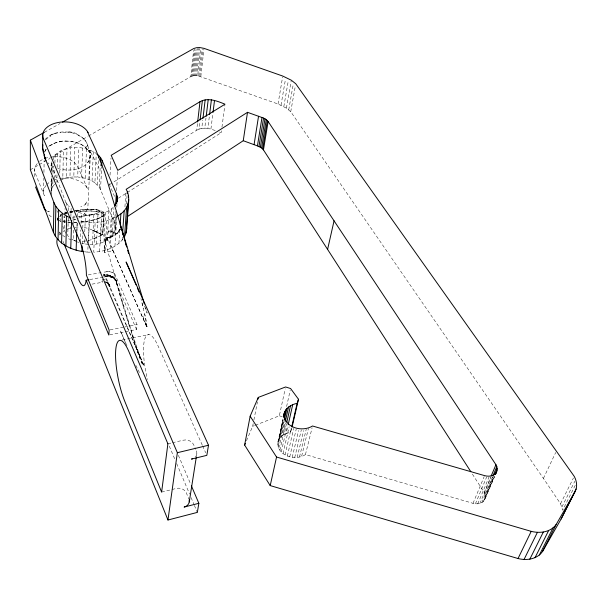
<?xml version="1.0" encoding="UTF-8"?>
<svg xmlns="http://www.w3.org/2000/svg" width="607" height="607" viewBox="0 0 607 607"><rect width="100%" height="100%" fill="white"/><g stroke="black" fill="none" stroke-linecap="round" stroke-linejoin="round"><path stroke-width="0.46" stroke-dasharray="3.04 2.28" d="M78.644 218.171C83.69 215.948 87.56 210.97 87.985 205.409L90.329 156.151L90.344 152.956L89.525 150.27L99.024 167.79M57.748 168.442A23.089 14.447 3 0 0 85.344 165.172C89.502 161.659 91.71 155.453 89.525 150.27M34.637 176.561L34.705 169.232M43.666 191.144L43.863 178.086M43.954 172.487L44.136 160.354M51.034 193.14L51.284 176.462M51.314 170.188L51.436 161.849L52.043 159.338M50.996 191.478L51.595 188.952L51.747 178.769M51.861 171.364L52.005 162.107M51.686 195.712L51.959 178.101M52.058 171.614L51.436 161.849M51.595 188.952L52.794 186.531L52.885 180.985M53.006 173.579L53.12 166.181M53.226 159.709L53.272 156.932C63.485 144.603 83.667 145.134 96.263 153.465L94.897 182.844L99.184 187.206L100.519 189.642L114.503 222.989C119.496 237.345 100.99 245.698 89.183 244.333M54.66 178.739L54.82 169.497M54.934 163.025L55.078 154.709M57.005 174.877L56.861 182.267L59.623 180.522M57.141 167.486L57.422 152.706M59.774 173.139L60.237 150.984M60.412 180.165L62.771 179.088L63.462 149.572M57.422 220.789L57.741 217.951M65.844 233.278L64.517 230.645L64.896 215.788M64.919 214.855L65.086 208.353M65.222 202.784L65.275 200.925L52.126 166.986M62.771 179.088L66.246 178.003L67.005 148.51M66.58 205.409L66.626 203.55L65.275 200.925M68.257 218.11L67.764 235.759L70.245 238.02M68.47 210.682L68.599 206.031L66.626 203.55M66.246 178.003L69.949 177.282L70.784 147.812M70.518 228.733L70.571 226.881M70.882 216.661L71.133 208.307L68.599 206.031M69.949 177.282L73.804 176.956L74.722 147.501M76.596 241.677L73.212 240.015L73.568 228.869M73.72 224.226L74.046 214.013M94.897 182.844C89.897 179.24 83.804 177.487 77.711 177.016L78.705 147.584M76.778 231.616L77.157 220.47M76.952 231.464L77.309 221.259M77.468 216.616L77.628 211.98L74.168 210.303M105.694 240.319L104.321 247.224L104.548 252.603A7.087 0.835 -11.5 0 0 112.826 250.296L147.046 327.454L146.059 320.01L140.945 298.561M81.573 177.472L82.658 148.055M80.352 242.041L80.807 229.985M81.05 223.49L81.429 213.285L77.628 211.98M82.142 244.06L82.575 232.921M82.757 228.278L83.007 221.783L79.669 221.031M85.314 178.299L86.475 148.897M88.356 244.325L84.267 243.862L84.456 239.226M84.76 231.806L85.473 214.188L81.429 213.285M88.834 179.497L90.071 150.104M90.322 252.163L87.765 252.155L88.007 246.586M88.25 241.025L89.062 222.473L83.007 221.783M88.402 243.399L89.654 214.673L85.473 214.188M92.052 181.023L93.357 151.636M104.26 248.362L105.003 242.921M92.476 244.355L93.865 214.719C101.202 214.317 108.919 212.116 114.04 206.57M114.935 246.192L116.825 216.653L106.824 220.751L95.147 222.534L93.728 252.186C105.102 251.465 117.697 247.512 124.056 237.36M97.295 184.923L98.577 158.298M99.184 187.206L100.322 164.254M96.521 243.938L98 214.324M100.519 189.642L101.688 166.682M99.571 251.579L101.126 221.95M100.39 243.103L101.953 213.505M103.979 241.859L105.618 212.283M494.5 476.662L484.53 500.016C482.201 503.878 477.026 504.531 473.02 503.332L305.442 454.582C295.45 461.35 277.035 455.956 277.877 442.313L283.029 418.959M105.148 250.35L106.824 220.751M114.533 196.38L109.503 184.627L109.662 181.789M110.042 175.165L111.013 158.139M107.196 240.243L108.903 210.69M99.73 236.093L102.909 234.044L104.063 214.294L103.531 212.738L102.917 212.974A31.632 6.282 -6.6 0 0 99.882 211.858L90.671 210.917L78.887 211.502A19.788 3.9 -6.5 0 0 76.224 211.828M109.966 238.308L111.734 208.77M110.307 248.536L112.105 218.975M112.227 236.085L113.926 208.413M113.919 233.649L115.307 211.524M116.552 190.56L117.758 171.288M115.011 231.062L116.119 212.769M115.474 228.376L116.294 215.477M116.817 207.184L116.992 204.422M118.911 243.384L119.898 228.627M122.136 240.175L122.455 235.569M124.943 206.775L125.96 192.07M126.468 203.884L127.045 195.613M484.53 500.016L485.372 496.374L484.204 492.436L471.882 473.308M121.537 300.374L137.478 351.445L141.788 362.925L143.229 365.338L143.32 364.359L110.262 287.377A6.852 6.601 -60.5 0 0 104.791 281.86A6.844 6.586 -61.3 0 1 110.254 287.377L108.046 283.112L109.761 286.276M109.746 334.836L136.575 329.502L137.03 324.57L115.019 274.44A6.95 4.841 3.6 0 0 112.925 272.589L108.843 271.466L102.044 272.429M143.229 365.338L143.32 364.375L137.023 349.002L140.384 357.538L131.977 332.977L116.453 281.747A10.349 5.744 17.4 0 0 114.518 278.757L112.568 277.429L107.439 276.534A9.644 3.065 0.2 0 0 104.859 276.481L142.865 363.312A14.568 14.211 -61.2 0 1 143.047 364.117C144.254 369.913 137.182 351.271 137.486 351.377M88.463 136.044L190.765 76.641L193.595 50.381M190.765 76.641L191.592 76.292L194.536 49.106M191.592 76.292L192.495 76.012L195.348 49.766M192.495 76.012L193.458 75.799L196.327 49.562M193.458 75.799L194.475 75.67L197.465 48.499M194.475 75.67L195.53 75.609L198.542 48.446M195.53 75.609L196.607 75.625L199.635 48.469M104.745 275.221C104.434 274.121 105.451 276.428 104.776 274.979M575.239 485.304L562.681 510.153L560.542 503.742L543.44 478.407L290.738 111.696L286.405 108.145L278.029 104.002L197.692 75.723L200.742 48.568M198.762 75.898L201.729 49.683M199.817 76.141L202.905 48.992M200.826 76.452L203.937 49.311M109.503 184.627L196.691 130.239L197.548 122.872M196.691 130.239L199.02 129.132L199.885 121.764M199.02 129.132L201.752 128.418L202.746 120.133M201.752 128.418L204.764 128.138L205.985 118.024M215.219 130.475L207.875 128.305L209.468 115.436M210.94 128.912L212.791 114.215M105.041 275.252L104.897 274.812L103.789 274.872L104.89 274.804A13.521 9.598 -15.8 0 1 107.56 274.865L107.697 274.038M118.365 198.208L221.214 132.66L221.456 130.824M221.95 127.159L224.878 105.125M57.733 219.567A32.839 6.548 -7.1 0 1 57.468 218.695L57.582 217.951M196.357 456.722L196.797 453.953M278.029 104.002L282.604 76.998M281.018 105.201L285.495 79.13M283.826 106.589L288.355 80.519M286.405 108.145L291.148 81.148M288.72 109.859L293.348 83.781M290.738 111.696L295.412 85.617M75.025 210.963C80.761 207.791 121.301 208.914 96.217 219.279M102.295 280.343L102.431 279.698M246.457 440.788L252.664 426.289L253.195 423.58M253.901 419.968L257.429 401.91M255.251 425.279L279.341 415.795L285.199 388.768M277.877 442.313L282.953 419.748M277.763 444.301L283.12 420.059M278.393 440.409L279.296 438.633L283.272 420.666M286.61 406.523L290.199 390.324M278.059 446.312L283.826 420.287M279.296 438.633L280.563 437.04L284.349 419.976M278.765 448.307L284.554 422.29M280.563 437.04L282.156 435.674L285.161 422.199M279.842 450.219L286.072 422.419M282.156 435.674L284.03 434.559L286.451 423.777M281.284 451.995L287.149 426M284.03 434.559L286.147 433.732L287.976 425.644M283.044 453.596L289.16 426.713M285.078 454.969L291.246 428.102M286.147 433.732L290.541 432.063L291.572 427.571M287.323 456.077L293.758 428.33M289.721 456.889L296.224 429.157M57.468 218.695L57.703 218.034M292.21 457.382L298.561 430.553M294.721 457.549L301.338 429.832M102.682 234.643L102.833 234.014L116.385 281.216M297.172 457.382L303.637 430.568M299.517 456.874L306.247 429.179M105.193 242.231L105.61 240.63M301.671 456.054L308.455 428.36M305.442 454.582L312.089 427.783M90.322 156.143L89.449 159.527L87.749 162.668M105.595 240.6L106.878 237.838L111.544 236.684M105.686 240.289L106.248 238.46L105.944 236.912A26.306 3.483 86.3 0 1 106.248 238.46A7.041 4.742 10.6 0 0 107.621 238.566M290.541 432.063L291.876 427.988M44.736 151.773L46.253 148.897M108.16 233.27L108.494 230.979L109.533 230.781L113.418 232.291L108.494 230.979L108.145 233.285M102.909 234.044L100.997 235.478M120.209 228.938L118.494 231.866M473.02 503.332L484.227 476.495M475.395 503.818L486.662 476.988M477.724 503.871L489.045 477.049M484.204 492.436L490.813 476.844M479.894 503.484L490.904 477.534M485.039 494.394L492.77 476.214M481.814 502.687L492.854 476.738M485.372 496.374L493.863 476.465M120.194 228.892L116.567 233.847A18.832 13.498 -13.5 0 0 118.517 231.874M483.384 501.511L494.083 476.434M485.205 498.279L494.439 476.647M543.44 478.407L555.686 452.511M560.542 503.742L573.41 478.02M561.915 506.936L574.852 481.237M102.575 216.593L104.085 214.658L103.342 212.579L103.774 213.027L103.251 212.541L102.917 212.974A33.18 6.434 -5.9 0 0 100.072 211.904L90.625 210.933L79.912 211.403A19.143 2.436 -6.7 0 0 76.103 211.858M120.224 228.892A14.098 9.727 -14.4 0 1 119.898 229.636L119.018 231.077A14.105 9.689 -14.6 0 1 111.536 236.548L112.242 235.205M103.501 215.796L104.085 214.658L102.5 234.575L104.085 214.567M52.794 186.531L54.569 184.285M103.6 274A26.329 3.49 86.3 0 0 103.843 275.146L103.858 275.191M45.138 139.42L48.287 136.537L52.24 134.405M85.177 204.483L86.998 201.63A6.298 4.499 -22.1 0 1 80.837 206.532M49.592 145.703L48.735 146.34M114.495 278.272C109.814 274.227 118.198 280.548 116.574 283.264L115.838 279.964L115.489 279.258L116.301 281.238L114.495 278.272L112.652 276.709L107.659 275.229L108.615 275.479M106.4 238.187L107.173 237.861L107.576 238.46L106.301 238.278M103.091 216.191L97.196 218.96L87.81 221.145A19.31 2.549 -6.7 0 1 81.27 221.98M61.451 214.491L60.419 215.341L60.753 216.236L60.419 215.341L61.504 214.461M112.819 250.304L112.105 250.494L112.819 250.304L110.815 245.782M30.358 169.778L38.544 165.028M39.356 164.558L50.002 158.374M50.821 157.903L87.651 136.514M44.387 132.296L60.07 123.494M59.744 216.274L60.366 215.94M59.721 216.304L60.374 215.955M60.237 214.87L61.702 214.188M88.364 240.509A23.043 15.357 2.8 0 0 93.819 238.71L99.73 236.093M93.819 238.71L98.084 236.829M61.057 215.606L61.815 215.28M98.486 218.543L100.413 217.776M252.664 426.289L254.386 425.613M111.521 236.578L107.5 237.967L111.347 236.76M53.522 143.51L54.091 143.305M111.559 236.677L111.589 236.669A13.521 10.395 -13.3 0 0 116.544 233.794A13.658 10.122 -8.2 0 0 120.262 228.968M64.479 213.285L66.55 212.685M54.63 133.555L60.465 132.364M64.577 213.247L66.724 212.647M65.685 213.983L66.762 213.679M65.45 214.028L67.589 213.452M80.913 222.018L82.317 221.881A20.001 3.991 -6.5 0 0 92.264 220.288L97.393 218.922M72.855 220.28L76.133 219.423M65.556 212.898L67.172 212.48M93.653 219.969L94.973 219.635M161.614 492.102L171.144 489.72M172.009 489.508L176.341 488.423A7.815 6.442 6.9 0 1 186.25 492.74L188.86 498.939M167.889 443.808L171.5 442.958M172.403 442.746L183.246 440.189A8.164 6.502 7.3 0 1 193.61 444.612L195.682 449.317M69.213 212.055L73.113 211.304M122.204 339.973L148.927 334.594M110.102 329.889L124.033 327.143M124.959 326.953L137.03 324.57M73.037 211.319L68.955 212.116L74.38 211.061M88.243 274.91L101.126 272.589M89.821 279.539L102.659 277.209M103.577 277.042L108.509 276.405L112.576 277.536A6.927 4.848 3.5 0 1 114.662 279.379L136.575 329.502M92.044 284.137L102.788 282.187M59.349 141.742L59.979 141.636M78.508 216.707C85.45 215.219 95.238 215.993 100.284 210.887C92.704 207.928 83.842 210.272 75.905 210.857M86.406 215.682C97.097 214.711 109.017 208.907 89.487 209.597M109.351 237.322L107.356 237.641L147.053 327.454L144.754 314.123M84.95 215.91L78.796 216.676M75.989 210.841L80.579 210.25M106.324 276.549L107.393 276.42A6.988 4.879 3.5 0 1 110.664 276.746L111.658 277.088A7.094 4.962 3.5 0 1 115.072 280.1M106.65 271.595L107.72 271.473A7.011 4.894 3.6 0 1 110.998 271.807L111.999 272.148A7.117 4.962 3.6 0 1 115.429 275.161M82.12 210.09L88.091 209.65M67.673 220.963L69.441 220.834M75.351 216.972L72.332 217.154L73.978 217.063M107.492 275.054L106.104 274.979L112.712 276.663M77.013 222.283L74.213 222.405M76.732 222.321L74.001 222.42M65.776 141.105C72.726 141.052 80.018 142.751 85.488 147.243A6.176 2.413 -12.5 0 0 87.719 145.285C85.921 139.018 79.904 135.05 73.895 133.426M89.654 214.673L93.865 214.719M89.062 222.473L95.147 222.534M73.804 176.956L77.711 177.016M71.383 222.435L67.711 222.299M70.146 222.39L67.612 222.283M107.211 238.559L107.424 239.894M204.764 128.138L207.875 128.305M196.607 75.625L197.692 75.723M63.841 217.01L64.79 217.109M63.659 216.995L64.615 217.094M63.227 220.819L65.897 221.092M84.388 251.768L87.765 252.155M65.495 222.109L62.604 221.684M65.336 222.086L63.318 221.798M106.081 274.842L106.786 274.948M47.225 211.251L49.334 211.486A6.381 4.568 -20.5 0 1 46.686 211.069M107.606 275.054L110.269 275.821L107.818 275.259M71.224 132.781L63.234 132.167A26.852 16.867 3.2 0 0 60.45 132.334M81.899 243.331L84.267 243.862M107.515 238.323L107.173 237.861L107.485 238.232M57.233 219.582L60.556 220.538M279.341 415.795L283.408 417.07M72.453 218.839L76.376 220.197M77.339 241.935L78.827 242.451M219.499 132.038L221.214 132.66M93.865 230.797L92.53 230.159L101.316 234.196L92.53 230.159A22.755 15.38 2.6 0 0 82.302 227.284M96.361 231.897L95.147 231.373L100.762 233.961M113.418 232.291L111.377 231.252M77.848 134.86L83.28 138.358M107.644 283.014L105.838 282.065L108.539 283.871L106.885 282.483L109.601 285.905L108.653 284L109.298 285.146M71.725 239.021L73.212 240.015M51.291 216.866L48.522 214.544M112.652 276.709L114.199 277.991M83.834 138.882L86.232 141.901L87.719 145.278A6.518 2.474 -13.6 0 1 85.481 147.289L89.426 152.243A23.089 14.447 3 0 0 71.201 141.469A23.089 14.447 3 0 0 48.59 146.515M109.101 284.804L107.697 281.481M138.07 369.86L139.542 372.706M88.463 150.286L89.426 152.243M135.831 365.3L137.706 369.147M202.26 445.121L158.161 346.149A37.285 9.773 78.4 0 0 144.815 338.903A37.285 9.773 78.4 0 0 147.539 379.481M202.609 445.895L205.682 452.799M126.954 345.831L120.573 331.043L125.74 343.251M178.375 455.326L190.659 484.105M169.292 446.13L175.195 460.083M176.667 463.566L189.589 494.083M191.061 497.573L194.012 504.546M194.384 505.419L197.336 512.391M59.183 231.942L60.594 235.402M63.06 241.442L63.765 243.172M115.838 279.964L116.081 280.563M56.944 210.591L57.604 212.336M59.903 218.437L60.563 220.182M62.87 226.29L64.517 230.645M144.572 305.974L147.106 313.091L145.46 307.65M142.88 316.194L146.575 326.391A14.985 0.736 -6.2 0 1 147.152 326.429A15.023 0.721 -6.3 0 0 146.955 326.407L146.841 326.399A15.023 0.721 -6.3 0 0 146.575 326.391M136.082 347.303L131.969 334.556M129.291 326.035L125.368 313.204M116.286 282.376A39.698 7.193 84.1 0 0 116.506 283.112L124.071 309.009M116.506 283.112L116.582 283.355A13.521 9.598 -15.8 0 0 107.811 274.895M120.277 296.231L116.453 281.747M102.242 281.329L102.401 281.678A10.751 2.451 -30.6 0 0 102.568 281.891M87.909 145.961L89.092 150.832M142.076 303.037L143.427 308.493M104.548 252.603L104.358 251.435M104.321 251.055L104.26 250.259M68.606 131.711A22.99 16.328 1.2 0 1 78.356 134.39M50.04 135.323A23.096 14.743 3.3 0 1 68.53 132.159M45.737 139.663A22.914 15.008 5.6 0 1 50.874 136.036M53.37 166.667A23.089 14.447 3 0 1 47.862 162.759M44.728 151.849A23.089 14.447 3 0 1 46.208 149.041M59.334 235.008A22.755 15.38 2.6 0 1 60.746 233.422M63.06 231.517A22.755 15.38 2.6 0 1 64.388 230.675M67.324 229.234A22.755 15.38 2.6 0 1 70.587 228.141M74.972 227.314A22.755 15.38 2.6 0 1 79.547 227.109M69.896 212.92A19.788 3.9 -6.5 0 1 72.347 212.442M61.004 221.305A31.389 6.222 -6.4 0 1 59.676 220.865M57.703 219.529A31.389 6.222 -6.4 0 1 57.49 218.603M85.822 240.956A23.043 15.357 2.8 0 1 81.429 241.267M76.99 241.002A23.043 15.357 2.8 0 1 72.681 240.167M71.027 239.689A23.043 15.357 2.8 0 1 68.652 238.809M65.063 236.973A23.043 15.357 2.8 0 1 62.733 235.319M60.783 233.475A23.043 15.357 2.8 0 1 59.698 232.155M196.372 450.887A8.195 6.556 7.5 0 1 195.454 456.768M59.918 141.537A16.617 10.554 3.3 0 1 65.768 140.999M54.251 143.442A16.753 10.592 3.6 0 1 59.448 141.939M49.949 145.938A17.307 11.586 8.4 0 1 53.886 143.927M52.293 134.458A26.814 17.148 4.2 0 1 54.676 133.608M71.262 132.667A26.617 18.68 1.9 0 1 73.955 133.312M60.829 221.259A32.869 6.381 -5.7 0 1 60.184 221.054M70.093 212.898A19.174 2.549 -8.1 0 1 72.438 212.442M107.78 281.253A34.402 15.152 -87.1 0 1 105.277 275.669M105.14 275.927A1.563 1.389 0.4 0 0 104.571 275.593A1.54 1.389 10 0 0 103.903 275.479M102.295 281.269A18.703 3.824 -46.9 0 1 101.566 281.132M105.216 279.205A16.966 3.908 -34.2 0 1 102.12 279.956M103.873 276.117A36.686 2.716 82.4 0 1 103.683 275.244M107.31 240.622A35.062 3.399 60.5 0 1 105.087 234.401M104.852 250.418A16.465 9.355 78 0 1 104.829 248.62M46.102 185.37A22.482 14.538 2.6 0 0 44.394 195.712L35.388 173.64A22.118 14.014 2.5 0 1 37.702 163.048M46.663 184.718A22.482 14.538 2.6 0 1 52.414 180.636M53.841 180.021A22.482 14.538 2.6 0 1 59.357 178.481M60.192 178.344A22.482 14.538 2.6 0 1 87.674 189.043L78.015 167.357A22.118 14.014 2.5 0 0 51.064 156.947M39.675 161.303A22.118 14.014 2.5 0 1 44.091 158.829M44.804 158.541A22.118 14.014 2.5 0 1 50.237 157.076M142.865 363.312A14.545 14.189 -61.3 0 1 143.085 364.314M115.96 233.429L114.989 233.042L116.567 233.847L114.989 233.042L116.529 233.71L115.96 233.429"/><path stroke-width="0.91" d="M42.748 148.677L43.34 151.53A6.51 2.534 -13.1 0 0 43.947 152.888A6.601 2.511 -13 0 1 43.34 151.545L42.596 147.296L42.763 134.853M83.538 251.677C71.505 250.061 58.371 244.189 53.416 232.352L53.924 202.571L30.35 140.164L44.387 132.296M55.29 236.153L55.844 206.365L53.924 202.571M58.044 239.735L58.659 209.954L55.844 206.365M61.595 243.02L62.293 213.247L58.659 209.954M65.875 245.903L66.664 216.138L62.293 213.247M70.761 248.316L71.611 220.432M42.581 146.621L42.756 144.678A22.376 15.539 26.2 0 0 42.71 145.308L42.665 147.956M76.133 250.19L76.74 232.542M81.854 251.48L82.066 245.911M98.622 157.38L98.713 155.544L97.492 154.504M100.459 161.5L100.648 157.82L98.713 155.544M101.733 165.764L102.014 160.256L100.648 157.82M283.712 417.366C283.241 409.535 290.131 404.679 297.142 403.329L298.492 399.247L290.594 388.526L285.586 386.97L258.309 397.395L250.152 416.197L244.629 445.052L270.206 485.592L518.029 558.531C526.626 560.754 537.195 559.275 542.537 551.475L561.096 519.031L574.966 491.746C577.652 486.943 576.802 481.017 574.237 476.366L295.746 83.751L291.314 80.215L282.763 76.065L204.043 48.37L199.741 47.536L196.539 47.687L193.8 48.507L62.544 122.106M115.596 205.492L116.347 193.519L102.014 160.256M116.703 203.557L117.166 196.19L116.347 193.519M117.174 201.661L117.166 196.19M120.148 224.939L120.884 213.869C128.502 208.315 131.127 197.472 126.15 189.316L247.504 112.318L263.559 118.077L266.261 119.594L268.127 121.514L495.949 464.712C497.816 467.64 497.247 471.199 495.616 474.067M122.584 233.725L124.177 210.69M127.174 193.77L127.303 191.933M126.628 207.192L124.541 236.662L126.066 232.921L126.696 229.059L128.813 199.635M128.38 197.594L128.517 195.75M126.066 232.921L128.183 203.474M197.654 121.954L199.999 101.688C208.004 97.234 217.329 101.066 225 104.207L117.811 170.37L111.18 155.309L199.999 101.688M200.098 119.92L202.366 100.595M202.966 118.297L205.158 99.897M206.213 116.18L208.216 99.631M209.582 114.518L211.395 99.814M213.019 112.378L214.521 100.436M191.402 485.85L198.853 503.302L197.336 512.391L167.964 520.009L177.35 452.701L43.529 139.147A23.271 14.302 3.2 0 1 58.158 122.485A23.271 14.302 3.2 0 1 87.158 131.044L96.05 150.384L104.434 171.66L144.367 304.031M120.763 226.661A14.098 9.727 -14.4 0 1 120.656 227.397A13.658 10.122 -8.2 0 0 120.763 226.654L122.045 230.971M127.265 216.653L243.255 140.718L247.504 112.318M189.255 501.974L196.213 457.648M254.067 144.671L258.536 116.286M470.857 471.715L263.453 149.883L261.632 147.964L257.444 145.9L261.989 117.53M258.984 146.446L263.559 118.077M260.395 147.137L264.993 118.775M261.632 147.964L266.261 119.594M262.664 148.882L267.315 120.52M263.453 149.883L268.127 121.514M136.051 284.812L126.089 261.981L208.505 445.242L206.82 455.356L191.448 459.082A8.195 6.556 7.5 0 0 192.624 458.71M117.348 198.891L116.878 201.57L114.473 205.963M257.96 399.201L258.309 397.395M283.818 415.37L284.22 413.572M283.742 416.152L284.736 411.66M284.061 417.077L285.654 409.884M284.349 419.976L286.944 408.291M270.206 485.592L276.557 457.041L250.152 416.197M285.366 421.296L288.568 406.925M286.861 421.986L290.487 405.817M327.59 249.416L334.055 220.834M288.181 424.748L292.65 404.99M291.777 426.675L297.142 403.329M292.081 427.085L298.492 399.247M491.177 475.971L495.949 464.712M493.134 475.349L496.822 466.684M494.599 474.735L497.186 468.68M244.629 445.052L245.365 443.345M495.547 474.052L497.027 470.592M561.096 519.031L576.134 488.992M518.029 558.531L531.216 531.353C539.964 533.591 550.777 532.263 556.27 524.334L574.966 491.746M524.046 559.495L537.4 532.347M529.82 559.214L543.311 532.081M535.01 557.712L548.622 530.586M539.327 555.079L553.023 527.953M542.537 551.475L556.27 524.334M496.351 472.337C493.946 476.26 488.658 476.829 484.591 475.63L312.529 426C302.665 432.131 285.867 428.284 284.114 415.567M117.508 216.191L120.884 213.869M198.853 503.302L184.111 507.08A7.845 6.495 7.1 0 0 189.187 499.933M177.35 452.701L208.505 445.242M64.114 244.037L78.22 278.583A25.896 5.744 79.8 0 0 86.148 280.206L88.903 279.706M276.557 457.041L531.216 531.353M243.255 140.718L257.444 145.9M66.664 216.138L70.829 218.163M87.416 131.431L87.666 131.825M87.894 132.212L88.106 132.614M137.372 287.984L139.026 291.944M86.148 280.206L108.82 335.026L109.169 330.071L86.399 275.237A25.896 5.744 79.8 0 0 79.843 241.336L44.842 157.888L45.001 158.609M35.555 186.971L44.478 209.066M167.964 520.009L57.673 246.032A22.755 15.38 2.6 0 1 57.43 238.505M53.416 232.352L30.358 169.778L30.35 140.164M123.342 235.349L122.303 231.851L123.342 235.364M123.6 236.252L125.687 243.392M125.953 244.257L126.742 246.981L125.945 244.287M127.705 250.327L128.585 253.43M43.514 152.236L44.675 157.175M44.349 155.749L44.516 156.462M44.706 157.236L45.001 158.602L44.804 156.902M44.933 158.032L45.009 158.602L44.865 157.463M44.569 154.709L44.63 155.248M126.582 227.504L126.696 229.059M45.791 160.142A23.089 14.447 3 0 1 44.22 154.755M167.889 443.808L161.614 492.102L124.761 401.288A37.611 9.037 78.5 0 1 115.755 349.715A37.611 9.037 78.5 0 1 129.101 352.121L167.889 443.808M45.957 210.705L44.265 208.383A6.381 4.568 -20.5 0 0 45.957 210.705"/></g></svg>
